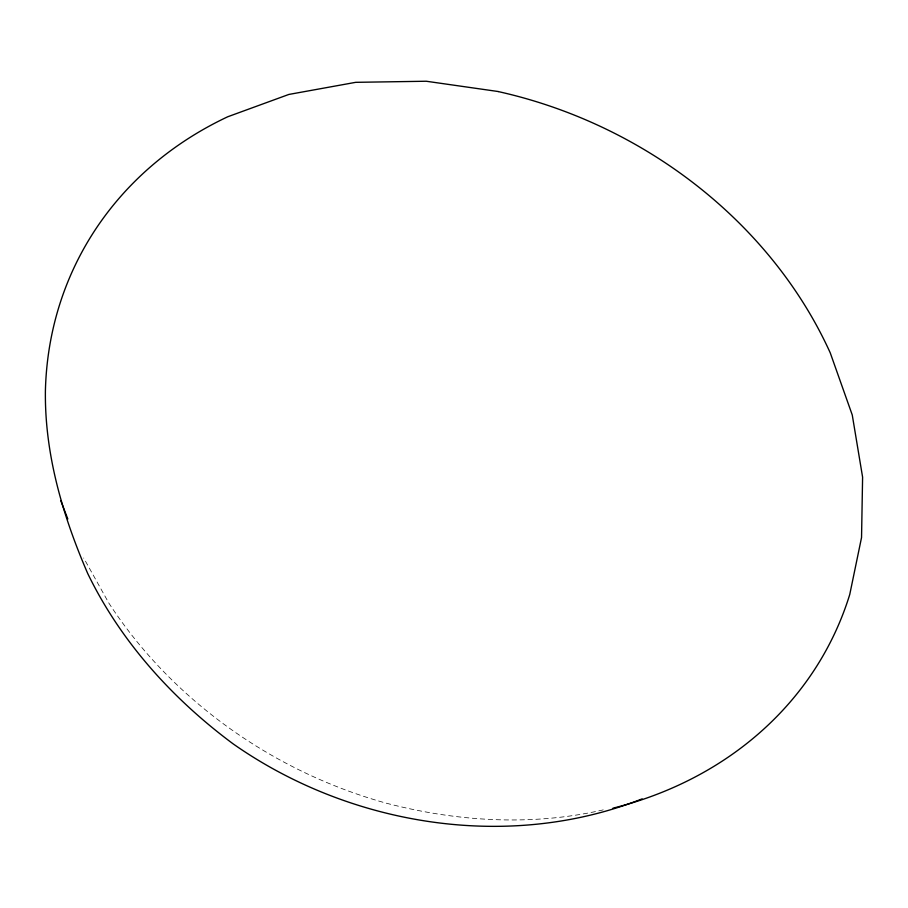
<?xml version="1.0" encoding="UTF-8"?>
<svg xmlns="http://www.w3.org/2000/svg" width="908" height="908" viewBox="0 0 908 908"><rect width="100%" height="100%" fill="white"/><g stroke="black" fill="none" stroke-linecap="round" stroke-linejoin="round"><path stroke-width="0.68" stroke-dasharray="4.54 3.41" d="M603.241 809.879C531.679 826.337 456.747 821.626 386.059 803.126A428.655 366.548 26 0 1 108.722 602.878L83.695 558"/><path stroke-width="1.36" d="M642.126 798.87C508.196 851.659 349.841 825.735 233.152 743.879C172.633 698.967 120.719 641.672 87.724 573.527C62.765 515.789 44.605 454.341 45.4 390.905A412.107 351.351 26.6 0 1 227.76 116.757L288.858 94.443L355.686 82.333L426.261 81.243L498.31 91.538M60.734 500.603L67.828 519.001M612.979 808.177A411.54 350.397 25.6 0 0 849.752 594.49L861.544 537.525L862.6 477.154L852.26 414.99L830.253 352.871A426.022 362.065 26.2 0 0 498.31 91.583"/></g></svg>
